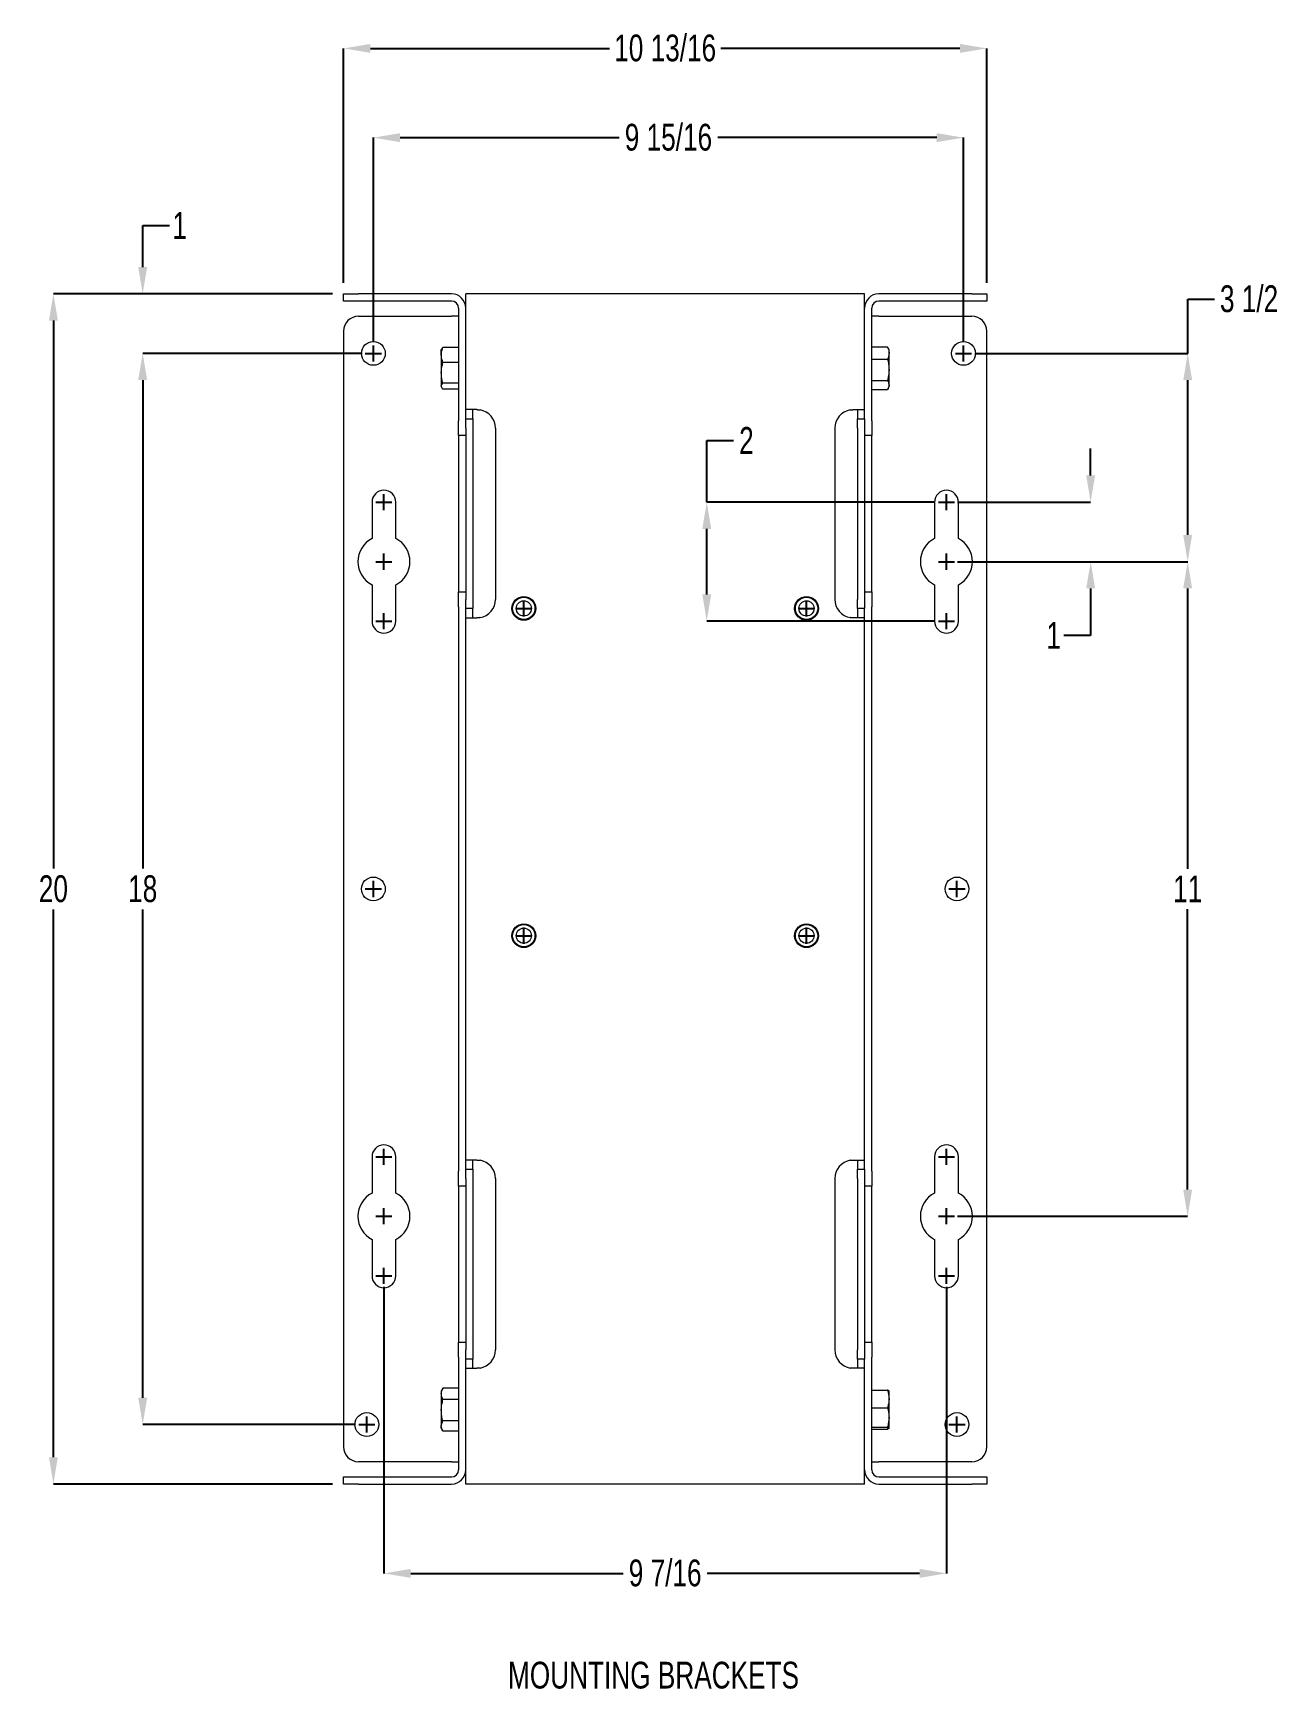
# Model space of a CAD drawing. Header units: inches. Extents: x 1.44 to 8.4, y 1.72 to 11.
import ezdxf

# ---------------------------------------------------------------- set-up
doc = ezdxf.new("R2010")
doc.units = ezdxf.units.IN
doc.header["$MEASUREMENT"] = 0
doc.header["$PDSIZE"] = -1
doc.layers.add('DIM', color=1, linetype='Continuous')
doc.styles.add('SLDTEXTSTYLE0', font='ARIAL.TTF', dxfattribs={"width": 0.7})
doc.dimstyles.new('SLDDIMSTYLE0', dxfattribs={"dimtxt": 0.15, "dimasz": 0.15, "dimexe": 0, "dimexo": 0.0625, "dimgap": 0.0375, "dimtad": 0, "dimtih": 1, "dimtoh": 1, "dimdec": 0, "dimlfac": 3, "dimrnd": 1e-09, "dimzin": 12, "dimdsep": 46, "dimtxsty": 'SLDTEXTSTYLE0', "dimsah": 1, "dimcen": 0.09, "dimadec": 0, "dimazin": 0, "dimtfac": 1, "dimtdec": 0, "dimtofl": 0, "dimtmove": 0, "dimatfit": 3, "dimfxl": 0, "dimtolj": 1, "dimtzin": 12, "dimarcsym": 0})
doc.dimstyles.new('SLDDIMSTYLE2', dxfattribs={"dimtxt": 0.15, "dimasz": 0.15, "dimexe": 0, "dimexo": 0.0625, "dimgap": 0.0375, "dimtad": 0, "dimtih": 1, "dimtoh": 1, "dimdec": 0, "dimlfac": 3, "dimrnd": 1e-09, "dimzin": 12, "dimdsep": 46, "dimtxsty": 'SLDTEXTSTYLE0', "dimsah": 1, "dimcen": 0.09, "dimadec": 0, "dimazin": 0, "dimtfac": 1, "dimtdec": 0, "dimtofl": 0, "dimtmove": 0, "dimatfit": 3, "dimfxl": 0, "dimtolj": 1, "dimtzin": 12, "dimarcsym": 0})

# ---------------------------------------------------------------- blocks, each defined once
blk = doc.blocks.new('*D12')
at = {"layer": 'DEFPOINTS', "color": 0}
for p in [(6.65, 10.4128), (3.345, 9.2045), (6.65, 9.2045)]:
    blk.add_point(p, dxfattribs=at)
at = {"layer": 'DIM', "color": 0, "lineweight": -2}
for p, q in [((3.345, 9.267), (3.345, 10.4128)), ((3.495, 10.4128), (4.7217, 10.4128)), ((6.5, 10.4128), (5.2733, 10.4128)), ((6.65, 9.267), (6.65, 10.4128))]:
    blk.add_line(p, q, dxfattribs=at)
at = {"layer": 'DIM', "color": 0}
for points in [[(3.495, 10.4378), (3.495, 10.3878), (3.345, 10.4128)], [(6.5, 10.4378), (6.5, 10.3878), (6.65, 10.4128)]]:
    blk.add_solid(points, dxfattribs=at)
at = {"layer": 'DIM', "color": 0, "insert": (4.9975, 10.4904), "char_height": 0.15, "attachment_point": 2, "style": 'SLDTEXTSTYLE0'}
blk.add_mtext('\\A1;9 15/16', dxfattribs=at)
blk = doc.blocks.new('*D13')
at = {"layer": 'DEFPOINTS', "color": 0}
for p in [(3.345, 9.2045), (2.0533, 3.2045), (3.3083, 3.2045)]:
    blk.add_point(p, dxfattribs=at)
at = {"layer": 'DIM', "color": 0, "lineweight": -2}
for p, q in [((3.2825, 9.2045), (2.0533, 9.2045)), ((2.0533, 9.0545), (2.0533, 6.3185)), ((2.0533, 3.3545), (2.0533, 6.0904)), ((3.2458, 3.2045), (2.0533, 3.2045))]:
    blk.add_line(p, q, dxfattribs=at)
at = {"layer": 'DIM', "color": 0}
for points in [[(2.0283, 9.0545), (2.0783, 9.0545), (2.0533, 9.2045)], [(2.0283, 3.3545), (2.0783, 3.3545), (2.0533, 3.2045)]]:
    blk.add_solid(points, dxfattribs=at)
at = {"layer": 'DIM', "color": 0, "insert": (2.0533, 6.281), "char_height": 0.15, "attachment_point": 2, "style": 'SLDTEXTSTYLE0'}
blk.add_mtext('\\A1;18', dxfattribs=at)
blk = doc.blocks.new('*D14')
at = {"layer": 'DEFPOINTS', "color": 0}
for p in [(2.0534, 9.5378), (3.1783, 9.5378), (3.345, 9.2045)]:
    blk.add_point(p, dxfattribs=at)
at = {"layer": 'DIM', "color": 0, "lineweight": -2}
for p, q in [((2.0534, 9.6878), (2.0534, 9.9204)), ((2.0534, 9.9204), (2.2034, 9.9204)), ((3.1158, 9.5378), (2.0534, 9.5378)), ((3.2825, 9.2045), (2.0534, 9.2045)), ((2.0534, 9.0545), (2.0534, 8.9045))]:
    blk.add_line(p, q, dxfattribs=at)
at = {"layer": 'DIM', "color": 0}
for points in [[(2.0284, 9.6878), (2.0784, 9.6878), (2.0534, 9.5378)], [(2.0284, 9.0545), (2.0784, 9.0545), (2.0534, 9.2045)]]:
    blk.add_solid(points, dxfattribs=at)
at = {"layer": 'DIM', "color": 0, "insert": (2.2603, 9.9957), "char_height": 0.15, "attachment_point": 2, "style": 'SLDTEXTSTYLE0'}
blk.add_mtext('\\A1;1', dxfattribs=at)
blk = doc.blocks.new('*D15')
at = {"layer": 'DEFPOINTS', "color": 0}
for p in [(3.1783, 9.5378), (1.5533, 2.8711), (3.1783, 2.8711)]:
    blk.add_point(p, dxfattribs=at)
at = {"layer": 'DIM', "color": 0, "lineweight": -2}
for p, q in [((3.1158, 9.5378), (1.5533, 9.5378)), ((1.5533, 9.3878), (1.5533, 6.3185)), ((1.5533, 3.0211), (1.5533, 6.0904)), ((3.1158, 2.8711), (1.5533, 2.8711))]:
    blk.add_line(p, q, dxfattribs=at)
at = {"layer": 'DIM', "color": 0}
for points in [[(1.5283, 9.3878), (1.5783, 9.3878), (1.5533, 9.5378)], [(1.5283, 3.0211), (1.5783, 3.0211), (1.5533, 2.8711)]]:
    blk.add_solid(points, dxfattribs=at)
at = {"layer": 'DIM', "color": 0, "insert": (1.5533, 6.281), "char_height": 0.15, "attachment_point": 2, "style": 'SLDTEXTSTYLE0'}
blk.add_mtext('\\A1;20', dxfattribs=at)
blk = doc.blocks.new('*D16')
at = {"layer": 'DEFPOINTS', "color": 0}
for p in [(3.4042, 4.0378), (6.5542, 4.0378), (6.5542, 2.3709)]:
    blk.add_point(p, dxfattribs=at)
at = {"layer": 'DIM', "color": 0, "lineweight": -2}
for p, q in [((3.4042, 3.9753), (3.4042, 2.3709)), ((6.5542, 3.9753), (6.5542, 2.3709)), ((3.5542, 2.3709), (4.7442, 2.3709)), ((6.4042, 2.3709), (5.2142, 2.3709))]:
    blk.add_line(p, q, dxfattribs=at)
at = {"layer": 'DIM', "color": 0}
for points in [[(3.5542, 2.3959), (3.5542, 2.3459), (3.4042, 2.3709)], [(6.4042, 2.3959), (6.4042, 2.3459), (6.5542, 2.3709)]]:
    blk.add_solid(points, dxfattribs=at)
at = {"layer": 'DIM', "color": 0, "insert": (4.9792, 2.4484), "char_height": 0.15, "attachment_point": 2, "style": 'SLDTEXTSTYLE0'}
blk.add_mtext('\\A1;9 7/16', dxfattribs=at)
blk = doc.blocks.new('*D17')
at = {"layer": 'DEFPOINTS', "color": 0}
for p in [(6.5542, 8.0378), (6.5542, 4.3711), (7.905, 4.3711)]:
    blk.add_point(p, dxfattribs=at)
at = {"layer": 'DIM', "color": 0, "lineweight": -2}
for p, q in [((6.6167, 8.0378), (7.905, 8.0378)), ((7.905, 7.8878), (7.905, 6.3173)), ((7.905, 4.5211), (7.905, 6.0917)), ((6.6167, 4.3711), (7.905, 4.3711))]:
    blk.add_line(p, q, dxfattribs=at)
at = {"layer": 'DIM', "color": 0}
for points in [[(7.88, 7.8878), (7.93, 7.8878), (7.905, 8.0378)], [(7.88, 4.5211), (7.93, 4.5211), (7.905, 4.3711)]]:
    blk.add_solid(points, dxfattribs=at)
at = {"layer": 'DIM', "color": 0, "insert": (7.905, 6.2798), "char_height": 0.15, "attachment_point": 2, "style": 'SLDTEXTSTYLE0'}
blk.add_mtext('\\A1;11', dxfattribs=at)
blk = doc.blocks.new('*D18')
at = {"layer": 'DEFPOINTS', "color": 0}
for p in [(6.65, 9.2045), (6.5542, 8.0378), (7.9052, 8.0378)]:
    blk.add_point(p, dxfattribs=at)
at = {"layer": 'DIM', "color": 0, "lineweight": -2}
for p, q in [((7.9052, 9.2045), (7.9052, 9.5081)), ((7.9052, 9.5081), (8.0552, 9.5081)), ((6.7125, 9.2045), (7.9052, 9.2045)), ((7.9052, 8.1878), (7.9052, 9.0545)), ((6.6167, 8.0378), (7.9052, 8.0378))]:
    blk.add_line(p, q, dxfattribs=at)
at = {"layer": 'DIM', "color": 0}
for points in [[(7.8802, 9.0545), (7.9302, 9.0545), (7.9052, 9.2045)], [(7.8802, 8.1878), (7.9302, 8.1878), (7.9052, 8.0378)]]:
    blk.add_solid(points, dxfattribs=at)
at = {"layer": 'DIM', "color": 0, "insert": (8.2489, 9.5857), "char_height": 0.15, "attachment_point": 2, "style": 'SLDTEXTSTYLE0'}
blk.add_mtext('\\A1;3 1/2', dxfattribs=at)
blk = doc.blocks.new('*D19')
at = {"layer": 'DEFPOINTS', "color": 0}
for p in [(6.5542, 8.3711), (5.2119, 7.7045), (6.5542, 7.7045)]:
    blk.add_point(p, dxfattribs=at)
at = {"layer": 'DIM', "color": 0, "lineweight": -2}
for p, q in [((5.2119, 8.3711), (5.2119, 8.7164)), ((5.2119, 8.7164), (5.3619, 8.7164)), ((6.4917, 8.3711), (5.2119, 8.3711)), ((5.2119, 7.8545), (5.2119, 8.2211)), ((6.4917, 7.7045), (5.2119, 7.7045))]:
    blk.add_line(p, q, dxfattribs=at)
at = {"layer": 'DIM', "color": 0}
for points in [[(5.1869, 8.2211), (5.2369, 8.2211), (5.2119, 8.3711)], [(5.1869, 7.8545), (5.2369, 7.8545), (5.2119, 7.7045)]]:
    blk.add_solid(points, dxfattribs=at)
at = {"layer": 'DIM', "color": 0, "insert": (5.4342, 8.7918), "char_height": 0.15, "attachment_point": 2, "style": 'SLDTEXTSTYLE0'}
blk.add_mtext('\\A1;2', dxfattribs=at)
blk = doc.blocks.new('*D20')
at = {"layer": 'DEFPOINTS', "color": 0}
for p in [(6.5542, 8.3711), (7.3618, 8.3711), (6.5542, 8.0378)]:
    blk.add_point(p, dxfattribs=at)
at = {"layer": 'DIM', "color": 0, "lineweight": -2}
for p, q in [((7.3618, 8.5211), (7.3618, 8.6711)), ((6.6167, 8.3711), (7.3618, 8.3711)), ((6.6167, 8.0378), (7.3618, 8.0378)), ((7.3618, 7.8878), (7.3618, 7.6246)), ((7.3618, 7.6246), (7.2118, 7.6246))]:
    blk.add_line(p, q, dxfattribs=at)
at = {"layer": 'DIM', "color": 0}
for points in [[(7.3368, 8.5211), (7.3868, 8.5211), (7.3618, 8.3711)], [(7.3368, 7.8878), (7.3868, 7.8878), (7.3618, 8.0378)]]:
    blk.add_solid(points, dxfattribs=at)
at = {"layer": 'DIM', "color": 0, "insert": (7.155, 7.6999), "char_height": 0.15, "attachment_point": 2, "style": 'SLDTEXTSTYLE0'}
blk.add_mtext('\\A1;1', dxfattribs=at)
blk = doc.blocks.new('*D21')
at = {"layer": 'DEFPOINTS', "color": 0}
for p in [(6.78, 10.9128), (3.1783, 9.5378), (6.78, 9.5378)]:
    blk.add_point(p, dxfattribs=at)
at = {"layer": 'DIM', "color": 0, "lineweight": -2}
for p, q in [((3.1783, 9.6003), (3.1783, 10.9128)), ((3.3283, 10.9128), (4.6675, 10.9128)), ((6.63, 10.9128), (5.2908, 10.9128)), ((6.78, 9.6003), (6.78, 10.9128))]:
    blk.add_line(p, q, dxfattribs=at)
at = {"layer": 'DIM', "color": 0}
for points in [[(3.3283, 10.9378), (3.3283, 10.8878), (3.1783, 10.9128)], [(6.63, 10.9378), (6.63, 10.8878), (6.78, 10.9128)]]:
    blk.add_solid(points, dxfattribs=at)
at = {"layer": 'DIM', "color": 0, "insert": (4.9792, 10.9904), "char_height": 0.15, "attachment_point": 2, "style": 'SLDTEXTSTYLE0'}
blk.add_mtext('\\A1;10 13/16', dxfattribs=at)

msp = doc.modelspace()

# ---------------------------------------------------------------- linework, layer by layer
at = {"color": 7, "linetype": 'Continuous', "lineweight": 15}
for p, q in [((3.178336, 9.497792), (3.178336, 9.537792)), ((3.178336, 9.537792), (3.261669, 9.537792)), ((3.261669, 9.497792), (3.178336, 9.497792)), ((3.782502, 9.537792), (3.261669, 9.537792)), ((3.782502, 9.497792), (3.261669, 9.497792)), ((3.942502, 9.537792), (3.862502, 9.537792)), ((3.862502, 8.889459), (3.862502, 9.537792)), ((6.015836, 9.537792), (3.942502, 9.537792)), ((6.095835, 9.537792), (6.015836, 9.537792)), ((6.095835, 8.889459), (6.095835, 9.537792)), ((6.696669, 9.537792), (6.175836, 9.537792)), ((6.696669, 9.497792), (6.175836, 9.497792)), ((6.696669, 9.537792), (6.780002, 9.537792)), ((6.780002, 9.497792), (6.696669, 9.497792)), ((6.780002, 9.537792), (6.780002, 9.497792)), ((3.261669, 9.412792), (3.782502, 9.412792)), ((3.817143, 9.412792), (3.782502, 9.412792)), ((3.822502, 9.457792), (3.822502, 8.826959)), ((6.135836, 8.826959), (6.135836, 9.457792)), ((6.175836, 9.412792), (6.141195, 9.412792)), ((6.175836, 9.412792), (6.696669, 9.412792)), ((3.178336, 9.329459), (3.178336, 3.079459)), ((6.780002, 3.079459), (6.780002, 9.329459)), ((3.725502, 9.196084), (3.725502, 9.225292)), ((3.725502, 9.196084), (3.725502, 9.095963)), ((3.822502, 9.237845), (3.734806, 9.237845)), ((6.135836, 9.240969), (6.223532, 9.240969)), ((6.232836, 9.206569), (6.232836, 9.225292)), ((6.232836, 9.112246), (6.232836, 9.206569)), ((3.725502, 9.095963), (3.725502, 9.021005)), ((3.822502, 9.154323), (3.734806, 9.154323)), ((6.135836, 9.172168), (6.223532, 9.172168)), ((6.232836, 9.026803), (6.232836, 9.112246)), ((3.725502, 9.021005), (3.725502, 9.016959)), ((3.822502, 9.037603), (3.734806, 9.037603)), ((3.822502, 9.004406), (3.734806, 9.004406)), ((6.135836, 9.052324), (6.223532, 9.052324)), ((6.135836, 9.001282), (6.223532, 9.001282)), ((6.232836, 9.016959), (6.232836, 9.026803)), ((3.822502, 8.743626), (3.822502, 8.826959)), ((3.925169, 8.889459), (3.862502, 8.889459)), ((3.862502, 8.837459), (3.862502, 8.889459)), ((3.862502, 8.837459), (3.902502, 8.837459)), ((3.862502, 8.785459), (3.862502, 8.837459)), ((3.902502, 8.837459), (3.902502, 8.889459)), ((3.902502, 8.837459), (3.902502, 8.785459)), ((6.033169, 8.889459), (6.095835, 8.889459)), ((6.055836, 8.889459), (6.055836, 8.837459)), ((6.055836, 8.837459), (6.095835, 8.837459)), ((6.055836, 8.785459), (6.055836, 8.837459)), ((6.095835, 8.837459), (6.095835, 8.889459)), ((6.095835, 8.837459), (6.095835, 8.785459)), ((6.135836, 8.826959), (6.135836, 8.743626)), ((3.862502, 8.743626), (3.822502, 8.743626)), ((3.822502, 8.743626), (3.822502, 7.868626)), ((3.862502, 8.785459), (3.862502, 7.826792)), ((3.902502, 8.785459), (3.902502, 7.826792)), ((4.029169, 8.785459), (4.029169, 7.826792)), ((5.929169, 8.785459), (5.929169, 7.826792)), ((6.055836, 8.785459), (6.055836, 7.826792)), ((6.095835, 8.785459), (6.095835, 7.826792)), ((6.135836, 8.743626), (6.095835, 8.743626)), ((6.135836, 7.868626), (6.135836, 8.743626)), ((3.337502, 8.371126), (3.337502, 8.167495)), ((3.470835, 8.167495), (3.470835, 8.371126)), ((6.487502, 8.371126), (6.487502, 8.167495)), ((6.620835, 8.167495), (6.620835, 8.371126)), ((3.337502, 7.908089), (3.337502, 7.704459)), ((3.470835, 7.704459), (3.470835, 7.908089)), ((6.487502, 7.908089), (6.487502, 7.704459)), ((6.620835, 7.704459), (6.620835, 7.908089)), ((3.822502, 7.868626), (3.862502, 7.868626)), ((3.822502, 7.785292), (3.822502, 7.868626)), ((3.862502, 7.774792), (3.862502, 7.826792)), ((3.902502, 7.826792), (3.902502, 7.774792)), ((6.055836, 7.774792), (6.055836, 7.826792)), ((6.095835, 7.868626), (6.135836, 7.868626)), ((6.095835, 7.826792), (6.095835, 7.774792)), ((6.135836, 7.868626), (6.135836, 7.785292)), ((3.822502, 7.785292), (3.822502, 4.623626)), ((3.902502, 7.774792), (3.862502, 7.774792)), ((3.862502, 7.722792), (3.862502, 7.774792)), ((3.862502, 7.722792), (3.925169, 7.722792)), ((3.862502, 4.686126), (3.862502, 7.722792)), ((3.902502, 7.722792), (3.902502, 7.774792)), ((6.095835, 7.722792), (6.033169, 7.722792)), ((6.095835, 7.774792), (6.055836, 7.774792)), ((6.055836, 7.774792), (6.055836, 7.722792)), ((6.095835, 7.722792), (6.095835, 7.774792)), ((6.095835, 4.686126), (6.095835, 7.722792)), ((6.135836, 4.623626), (6.135836, 7.785292)), ((3.337502, 4.704459), (3.337502, 4.500829)), ((3.470835, 4.500829), (3.470835, 4.704459)), ((3.925169, 4.686126), (3.862502, 4.686126)), ((3.862502, 4.634126), (3.862502, 4.686126)), ((3.902502, 4.634126), (3.902502, 4.686126)), ((6.033169, 4.686126), (6.095835, 4.686126)), ((6.055836, 4.686126), (6.055836, 4.634126)), ((6.095835, 4.634126), (6.095835, 4.686126)), ((6.487502, 4.704459), (6.487502, 4.500829)), ((6.620835, 4.500829), (6.620835, 4.704459)), ((3.822502, 4.540292), (3.822502, 4.623626)), ((3.862502, 4.634126), (3.902502, 4.634126)), ((3.862502, 4.582126), (3.862502, 4.634126)), ((3.862502, 4.582126), (3.862502, 3.623459)), ((3.902502, 4.634126), (3.902502, 4.582126)), ((3.902502, 4.582126), (3.902502, 3.623459)), ((4.029169, 4.582126), (4.029169, 3.623459)), ((5.929169, 4.582126), (5.929169, 3.623459)), ((6.055836, 4.634126), (6.095835, 4.634126)), ((6.055836, 4.582126), (6.055836, 4.634126)), ((6.055836, 4.582126), (6.055836, 3.623459)), ((6.095835, 4.634126), (6.095835, 4.582126)), ((6.095835, 4.582126), (6.095835, 3.623459)), ((6.135836, 4.623626), (6.135836, 4.540292)), ((3.862502, 4.540292), (3.822502, 4.540292)), ((3.822502, 4.540292), (3.822502, 3.665292)), ((6.135836, 4.540292), (6.095835, 4.540292)), ((6.135836, 3.665292), (6.135836, 4.540292)), ((3.337502, 4.241422), (3.337502, 4.037792)), ((3.470835, 4.037792), (3.470835, 4.241422)), ((6.487502, 4.241422), (6.487502, 4.037792)), ((6.620835, 4.037792), (6.620835, 4.241422)), ((3.822502, 3.665292), (3.862502, 3.665292)), ((3.822502, 3.581959), (3.822502, 3.665292)), ((3.862502, 3.571459), (3.862502, 3.623459)), ((3.902502, 3.623459), (3.902502, 3.571459)), ((6.055836, 3.571459), (6.055836, 3.623459)), ((6.095835, 3.665292), (6.135836, 3.665292)), ((6.095835, 3.623459), (6.095835, 3.571459)), ((6.135836, 3.665292), (6.135836, 3.581959)), ((3.822502, 3.581959), (3.822502, 2.951125)), ((3.902502, 3.571459), (3.862502, 3.571459)), ((3.862502, 3.519459), (3.862502, 3.571459)), ((3.902502, 3.519459), (3.902502, 3.571459)), ((6.095835, 3.571459), (6.055836, 3.571459)), ((6.055836, 3.571459), (6.055836, 3.519459)), ((6.095835, 3.519459), (6.095835, 3.571459)), ((6.135836, 2.951125), (6.135836, 3.581959)), ((3.862502, 3.519459), (3.925169, 3.519459)), ((3.862502, 2.871125), (3.862502, 3.519459)), ((6.095835, 3.519459), (6.033169, 3.519459)), ((6.095835, 2.871125), (6.095835, 3.519459)), ((3.725502, 3.391959), (3.725502, 3.37636)), ((3.725502, 3.37636), (3.725502, 3.28459)), ((3.822502, 3.408017), (3.734806, 3.408017)), ((3.822502, 3.344702), (3.734806, 3.344702)), ((6.135836, 3.396962), (6.223532, 3.396962)), ((6.232836, 3.347805), (6.232836, 3.391873)), ((6.232836, 3.244063), (6.232836, 3.347805)), ((3.725502, 3.28459), (3.725502, 3.196023)), ((6.135836, 3.298648), (6.223532, 3.298648)), ((3.725502, 3.183625), (3.725502, 3.196023)), ((3.822502, 3.224478), (3.734806, 3.224478)), ((3.822502, 3.167568), (3.734806, 3.167568)), ((6.135836, 3.189478), (6.223532, 3.189478)), ((6.135836, 3.178623), (6.223532, 3.178623)), ((6.232836, 3.184051), (6.232836, 3.244063)), ((3.782502, 2.996126), (3.261669, 2.996126)), ((3.782502, 2.996126), (3.817143, 2.996126)), ((6.141195, 2.996126), (6.175836, 2.996126)), ((6.696669, 2.996126), (6.175836, 2.996126)), ((3.178336, 2.871125), (3.178336, 2.911125)), ((3.178336, 2.911125), (3.261669, 2.911125)), ((3.261669, 2.911125), (3.782502, 2.911125)), ((6.175836, 2.911125), (6.696669, 2.911125)), ((6.696669, 2.911125), (6.780002, 2.911125)), ((6.780002, 2.911125), (6.780002, 2.871125)), ((3.261669, 2.871125), (3.178336, 2.871125)), ((3.261669, 2.871125), (3.782502, 2.871125)), ((3.942502, 2.871125), (3.862502, 2.871125)), ((6.015836, 2.871125), (3.942502, 2.871125)), ((6.095835, 2.871125), (6.015836, 2.871125)), ((6.175836, 2.871125), (6.696669, 2.871125)), ((6.780002, 2.871125), (6.696669, 2.871125))]:
    msp.add_line(p, q, dxfattribs=at)
for centre, radius in [((3.345002, 9.204459), 0.066667), ((6.650002, 9.204459), 0.066667), ((4.187502, 7.776126), 0.066667), ((4.187502, 7.776126), 0.0625), ((4.187502, 7.776126), 0.0425), ((5.770836, 7.776126), 0.066667), ((5.770836, 7.776126), 0.0625), ((5.770836, 7.776126), 0.0425), ((3.345002, 6.204459), 0.066667), ((6.613336, 6.204459), 0.066667), ((4.187502, 5.942792), 0.066667), ((4.187502, 5.942792), 0.0625), ((4.187502, 5.942792), 0.0425), ((5.770836, 5.942792), 0.066667), ((5.770836, 5.942792), 0.0625), ((5.770836, 5.942792), 0.0425), ((3.308336, 3.204459), 0.066667), ((6.613336, 3.204459), 0.066667)]:
    msp.add_circle(centre, radius, dxfattribs=at)
for centre, radius, start, end in [((3.782502, 9.457792), 0.08, 0, 90), ((3.782502, 9.457792), 0.04, 0, 90), ((6.175836, 9.457792), 0.08, 90, 180), ((6.175836, 9.457792), 0.04, 90, 180), ((3.261669, 9.329459), 0.083333, 90, 180), ((6.696669, 9.329459), 0.083333, 0, 90), ((3.925169, 8.785459), 0.104, 0, 80.4059318), ((6.033169, 8.785459), 0.104, 99.5940682, 180), ((3.404169, 8.371126), 0.066667, 360, 180), ((6.554169, 8.371126), 0.066667, 360, 180), ((3.404169, 8.037792), 0.145833, 117.2028944, 242.7971056), ((3.404169, 8.037792), 0.145833, 297.2028944, 62.7971056), ((6.554169, 8.037792), 0.145833, 117.2028944, 242.7971056), ((6.554169, 8.037792), 0.145833, 297.2028944, 62.7971056), ((3.925169, 7.826792), 0.104, 279.5940682, 0), ((6.033169, 7.826792), 0.104, 180, 260.4059318), ((3.404169, 7.704459), 0.066667, 180, 360), ((6.554169, 7.704459), 0.066667, 180, 0), ((3.404169, 4.704459), 0.066667, 360, 180), ((6.554169, 4.704459), 0.066667, 360, 180), ((3.925169, 4.582126), 0.104, 0, 80.4059318), ((6.033169, 4.582126), 0.104, 99.5940682, 180), ((3.404169, 4.371126), 0.145833, 117.2028944, 242.7971056), ((3.404169, 4.371126), 0.145833, 297.2028944, 62.7971056), ((6.554169, 4.371126), 0.145833, 117.2028944, 242.7971056), ((6.554169, 4.371126), 0.145833, 297.2028944, 62.7971056), ((3.404169, 4.037792), 0.066667, 180, 0), ((6.554169, 4.037792), 0.066667, 180, 0), ((3.925169, 3.623459), 0.104, 279.5940682, 0), ((6.033169, 3.623459), 0.104, 180, 260.4059318), ((3.261669, 3.079459), 0.083333, 180, 270), ((6.696669, 3.079459), 0.083333, 270, 360), ((3.782502, 2.951126), 0.08, 270, 0), ((3.782502, 2.951126), 0.04, 270, 0), ((6.175836, 2.951126), 0.08, 180, 270), ((6.175836, 2.951126), 0.04, 180, 270)]:
    msp.add_arc(centre, radius, start, end, dxfattribs=at)
for points, knots in [([(3.822502, 9.432792), (3.822505, 9.430549), (3.822511, 9.426061), (3.822374, 9.420099), (3.821599, 9.41568), (3.819917, 9.413172), (3.818037, 9.412915), (3.817143, 9.412792)], [0, 0, 0, 0, 0.20831864, 0.41669588, 0.62278805, 0.82049891, 1, 1, 1, 1]), ([(6.141195, 9.412792), (6.140175, 9.412955), (6.138133, 9.413282), (6.136569, 9.416242), (6.135931, 9.420826), (6.135829, 9.426529), (6.135834, 9.430729), (6.135836, 9.432792)], [0, 0, 0, 0, 0.20686037, 0.41437912, 0.6096814, 0.80828502, 1, 1, 1, 1]), ([(3.725502, 9.196084), (3.725613, 9.199483), (3.726072, 9.213615), (3.731036, 9.227386), (3.734806, 9.237845)], [0, 0, 0, 0, 0.24051561, 1, 1, 1, 1]), ([(3.734806, 9.154323), (3.733616, 9.157343), (3.730351, 9.165631), (3.726443, 9.179549), (3.725817, 9.190548), (3.725502, 9.196084)], [0, 0, 0, 0, 0.22171863, 0.60834017, 1, 1, 1, 1]), ([(3.734806, 9.237845), (3.731866, 9.235164), (3.728852, 9.232415), (3.728013, 9.229573), (3.727992, 9.229503)], [0, 0, 0, 0, 0.97535278, 1, 1, 1, 1]), ([(6.223532, 9.240969), (6.227302, 9.232354), (6.232265, 9.221009), (6.232725, 9.209368), (6.232836, 9.206569)], [0, 0, 0, 0, 0.7594832, 1, 1, 1, 1]), ([(6.232836, 9.206569), (6.232529, 9.202071), (6.23191, 9.193011), (6.228016, 9.181544), (6.224722, 9.174656), (6.223532, 9.172168)], [0, 0, 0, 0, 0.38629373, 0.77828249, 1, 1, 1, 1]), ([(3.725502, 9.095963), (3.725513, 9.097346), (3.725597, 9.107822), (3.727629, 9.127573), (3.732399, 9.145352), (3.734806, 9.154323)], [0, 0, 0, 0, 0.07008519, 0.53078199, 1, 1, 1, 1]), ([(3.734806, 9.037603), (3.732206, 9.047081), (3.726957, 9.066211), (3.72599, 9.085986), (3.725502, 9.095963)], [0, 0, 0, 0, 0.49545798, 1, 1, 1, 1]), ([(6.223532, 9.172168), (6.226132, 9.162436), (6.231381, 9.142795), (6.232348, 9.122491), (6.232836, 9.112246)], [0, 0, 0, 0, 0.49545794, 1, 1, 1, 1]), ([(6.232836, 9.112246), (6.232824, 9.110826), (6.23274, 9.10007), (6.230708, 9.07979), (6.225939, 9.061535), (6.223532, 9.052324)], [0, 0, 0, 0, 0.07008606, 0.53078263, 1, 1, 1, 1]), ([(3.725502, 9.021005), (3.725513, 9.021398), (3.725597, 9.024378), (3.727629, 9.029995), (3.732399, 9.035052), (3.734806, 9.037603)], [0, 0, 0, 0, 0.07008521, 0.53078194, 1, 1, 1, 1]), ([(3.734806, 9.004406), (3.732206, 9.007102), (3.726957, 9.012543), (3.72599, 9.018167), (3.725502, 9.021005)], [0, 0, 0, 0, 0.49545823, 1, 1, 1, 1]), ([(6.223532, 9.052324), (6.226132, 9.04818), (6.231381, 9.039814), (6.232348, 9.031166), (6.232836, 9.026803)], [0, 0, 0, 0, 0.49545773, 1, 1, 1, 1]), ([(6.232836, 9.026803), (6.232824, 9.026198), (6.23274, 9.021617), (6.230708, 9.01298), (6.225939, 9.005205), (6.223532, 9.001282)], [0, 0, 0, 0, 0.070086027, 0.530782387, 1, 1, 1, 1]), ([(3.725502, 3.37636), (3.725809, 3.380498), (3.726427, 3.388836), (3.730322, 3.399389), (3.733616, 3.405727), (3.734806, 3.408017)], [0, 0, 0, 0, 0.38629307, 0.77828277, 1, 1, 1, 1]), ([(3.734806, 3.344702), (3.731036, 3.352631), (3.726072, 3.36307), (3.725613, 3.373783), (3.725502, 3.37636)], [0, 0, 0, 0, 0.7594821, 1, 1, 1, 1]), ([(3.725502, 3.28459), (3.725513, 3.286015), (3.725597, 3.296805), (3.727629, 3.317149), (3.732399, 3.335462), (3.734806, 3.344702)], [0, 0, 0, 0, 0.070085, 0.53078144, 1, 1, 1, 1]), ([(6.223532, 3.396962), (6.226132, 3.388978), (6.231381, 3.372865), (6.232348, 3.356208), (6.232836, 3.347805)], [0, 0, 0, 0, 0.49545984, 1, 1, 1, 1]), ([(6.232836, 3.391534), (6.232529, 3.392243), (6.23191, 3.393673), (6.228016, 3.395483), (6.224722, 3.396569), (6.223532, 3.396962)], [0, 0, 0, 0, 0.386293397, 0.778282623, 1, 1, 1, 1]), ([(6.232836, 3.347805), (6.232824, 3.346639), (6.23274, 3.337816), (6.230708, 3.321179), (6.225939, 3.306204), (6.223532, 3.298648)], [0, 0, 0, 0, 0.07008343, 0.53078078, 1, 1, 1, 1]), ([(3.734806, 3.224478), (3.732206, 3.23424), (3.726957, 3.253944), (3.72599, 3.274313), (3.725502, 3.28459)], [0, 0, 0, 0, 0.49545468, 1, 1, 1, 1]), ([(6.223532, 3.298648), (6.226132, 3.289783), (6.231381, 3.271891), (6.232348, 3.253395), (6.232836, 3.244063)], [0, 0, 0, 0, 0.49545564, 1, 1, 1, 1]), ([(3.725502, 3.196023), (3.725513, 3.196697), (3.725597, 3.201806), (3.727629, 3.211435), (3.732399, 3.220104), (3.734806, 3.224478)], [0, 0, 0, 0, 0.07008614, 0.53078177, 1, 1, 1, 1]), ([(3.733847, 3.169549), (3.731639, 3.173515), (3.726811, 3.18219), (3.725963, 3.191156), (3.725502, 3.196023)], [0, 0, 0, 0, 0.457238158, 1, 1, 1, 1]), ([(6.232836, 3.244063), (6.232824, 3.242769), (6.23274, 3.232971), (6.230708, 3.214497), (6.225939, 3.197869), (6.223532, 3.189478)], [0, 0, 0, 0, 0.07008498, 0.53078308, 1, 1, 1, 1]), ([(6.223532, 3.178623), (6.226132, 3.186606), (6.231381, 3.202719), (6.232348, 3.219376), (6.232836, 3.22778)], [0, 0, 0, 0, 0.49545726, 1, 1, 1, 1]), ([(6.223532, 3.189478), (6.224722, 3.189086), (6.227987, 3.188009), (6.231895, 3.1862), (6.232521, 3.18477), (6.232836, 3.184051)], [0, 0, 0, 0, 0.22171788, 0.608339765, 1, 1, 1, 1]), ([(6.232836, 3.184051), (6.232725, 3.183609), (6.232265, 3.181773), (6.227302, 3.179983), (6.223532, 3.178623)], [0, 0, 0, 0, 0.2405156, 1, 1, 1, 1]), ([(3.817143, 2.996126), (3.818163, 2.995963), (3.820205, 2.995636), (3.821768, 2.992676), (3.822407, 2.988092), (3.822508, 2.982389), (3.822504, 2.978189), (3.822502, 2.976126)], [0, 0, 0, 0, 0.20686205, 0.41438303, 0.60968657, 0.80829154, 1, 1, 1, 1]), ([(6.135836, 2.976126), (6.135833, 2.978369), (6.135827, 2.982856), (6.135964, 2.988819), (6.136739, 2.993237), (6.138421, 2.995746), (6.1403, 2.996003), (6.141195, 2.996126)], [0, 0, 0, 0, 0.2083083, 0.41669241, 0.6227832, 0.82049814, 1, 1, 1, 1])]:
    msp.add_open_spline(points, degree=3, knots=knots, dxfattribs=at)
for points in [[(3.727948, 9.229528), (3.725502, 9.225292)], [(6.226165, 9.236166), (6.223532, 9.240969)], [(6.232836, 9.225292), (6.226459, 9.236336)], [(3.725502, 9.016959), (3.727948, 9.012723)], [(6.226459, 9.005915), (6.232836, 9.016959)], [(3.925169, 8.889459), (3.942502, 8.888004)], [(6.015836, 8.888004), (6.033169, 8.889459)], [(3.942502, 7.724247), (3.925169, 7.722792)], [(6.033169, 7.722792), (6.015836, 7.724247)], [(3.925169, 4.686126), (3.942502, 4.684671)], [(6.015836, 4.684671), (6.033169, 4.686126)], [(3.942502, 3.520913), (3.925169, 3.519459)], [(6.033169, 3.519459), (6.015836, 3.520913)], [(3.733684, 3.406129), (3.725502, 3.391959)], [(3.734806, 3.408017), (3.733847, 3.406035)], [(6.232836, 3.391959), (6.232589, 3.392386)], [(3.725502, 3.183625), (3.733684, 3.169455)], [(6.232589, 3.183199), (6.232836, 3.183625)]]:
    msp.add_open_spline(points, degree=1, dxfattribs=at)
at = {"layer": 'DIM'}
for p, q in [((3.300002, 9.204459), (3.390002, 9.204459)), ((3.345002, 9.159459), (3.345002, 9.249459)), ((6.605002, 9.204459), (6.695002, 9.204459)), ((6.650002, 9.159459), (6.650002, 9.249459)), ((3.359169, 8.371126), (3.449169, 8.371126)), ((3.404169, 8.326126), (3.404169, 8.416126)), ((6.509169, 8.371126), (6.599169, 8.371126)), ((6.554169, 8.326126), (6.554169, 8.416126)), ((3.404169, 7.992792), (3.404169, 8.082792)), ((6.554169, 7.992792), (6.554169, 8.082792)), ((3.359169, 8.037792), (3.449169, 8.037792)), ((6.509169, 8.037792), (6.599169, 8.037792)), ((4.187502, 7.731126), (4.187502, 7.821126)), ((5.770836, 7.731126), (5.770836, 7.821126)), ((3.359169, 7.704459), (3.449169, 7.704459)), ((3.404169, 7.659459), (3.404169, 7.749459)), ((4.142502, 7.776126), (4.232502, 7.776126)), ((5.725836, 7.776126), (5.815836, 7.776126)), ((6.509169, 7.704459), (6.599169, 7.704459)), ((6.554169, 7.659459), (6.554169, 7.749459)), ((3.345002, 6.159459), (3.345002, 6.249459)), ((6.613336, 6.159459), (6.613336, 6.249459)), ((3.300002, 6.204459), (3.390002, 6.204459)), ((6.568336, 6.204459), (6.658336, 6.204459)), ((4.142502, 5.942792), (4.232502, 5.942792)), ((4.187502, 5.897792), (4.187502, 5.987792)), ((5.725836, 5.942792), (5.815836, 5.942792)), ((5.770836, 5.897792), (5.770836, 5.987792)), ((3.404169, 4.659459), (3.404169, 4.749459)), ((6.554169, 4.659459), (6.554169, 4.749459)), ((3.359169, 4.704459), (3.449169, 4.704459)), ((6.509169, 4.704459), (6.599169, 4.704459)), ((3.359169, 4.371126), (3.449169, 4.371126)), ((3.404169, 4.326126), (3.404169, 4.416126)), ((6.509169, 4.371126), (6.599169, 4.371126)), ((6.554169, 4.326126), (6.554169, 4.416126)), ((3.404169, 3.992792), (3.404169, 4.082792)), ((6.554169, 3.992792), (6.554169, 4.082792)), ((3.359169, 4.037792), (3.449169, 4.037792)), ((6.509169, 4.037792), (6.599169, 4.037792)), ((3.308336, 3.159459), (3.308336, 3.249459)), ((6.613336, 3.159459), (6.613336, 3.249459)), ((3.263336, 3.204459), (3.353336, 3.204459)), ((6.568336, 3.204459), (6.658336, 3.204459))]:
    msp.add_line(p, q, dxfattribs=at)

# ---------------------------------------------------------------- texts
at = {"layer": 'DIM', "insert": (4.099056, 1.87603), "char_height": 0.15, "attachment_point": 1, "style": 'SLDTEXTSTYLE0'}
msp.add_mtext('MOUNTING BRACKETS', dxfattribs=at)

# ---------------------------------------------------------------- dimensions: what is measured, and where the dimension line sits
at = {"layer": 'DIM'}
for base, p1, p2, angle, picture, middle in [((6.780002, 10.912792), (3.178336, 9.537792), (6.780002, 9.537792), 0, '*D21', (4.979169, 10.912792)), ((6.650002, 10.412792), (3.345002, 9.204459), (6.650002, 9.204459), 0, '*D12', (4.997502, 10.412792)), ((1.553336, 2.871126), (3.178336, 9.537792), (3.178336, 2.871126), 90, '*D15', (1.553336, 6.204459)), ((2.053336, 3.204459), (3.345002, 9.204459), (3.308336, 3.204459), 90, '*D13', (2.053336, 6.204459)), ((7.905002, 4.371126), (6.554169, 8.037792), (6.554169, 4.371126), 90, '*D17', (7.905002, 6.204459)), ((6.554169, 2.370874), (3.404169, 4.037792), (6.554169, 4.037792), 0, '*D16', (4.979169, 2.370874))]:
    dim = msp.add_linear_dim(base=base, p1=p1, p2=p2, angle=angle, dimstyle='SLDDIMSTYLE0', override={"dimdec": 4, "dimlunit": 5, "dimfrac": 2}, dxfattribs=at)
    dim.commit()
    dim.dimension.update_dxf_attribs({"geometry": picture, "text_midpoint": middle})
for base, p1, p2, dimstyle, picture, middle in [((2.053424, 9.537792), (3.345002, 9.204459), (3.178336, 9.537792), 'SLDDIMSTYLE2', '*D14', (2.260263, 9.920376)), ((7.90522, 8.037792), (6.650002, 9.204459), (6.554169, 8.037792), 'SLDDIMSTYLE0', '*D18', (8.248895, 9.508055)), ((5.211918, 7.704459), (6.554169, 8.371126), (6.554169, 7.704459), 'SLDDIMSTYLE2', '*D19', (5.434191, 8.716444)), ((7.361841, 8.371126), (6.554169, 8.037792), (6.554169, 8.371126), 'SLDDIMSTYLE2', '*D20', (7.155002, 7.624566))]:
    dim = msp.add_linear_dim(base=base, p1=p1, p2=p2, angle=90, dimstyle=dimstyle, override={"dimdec": 4, "dimlunit": 5, "dimfrac": 2}, dxfattribs=at)
    dim.commit()
    dim.dimension.update_dxf_attribs({"geometry": picture, "text_midpoint": middle, "dimtype": 160})

doc.saveas('drawing.dxf')
